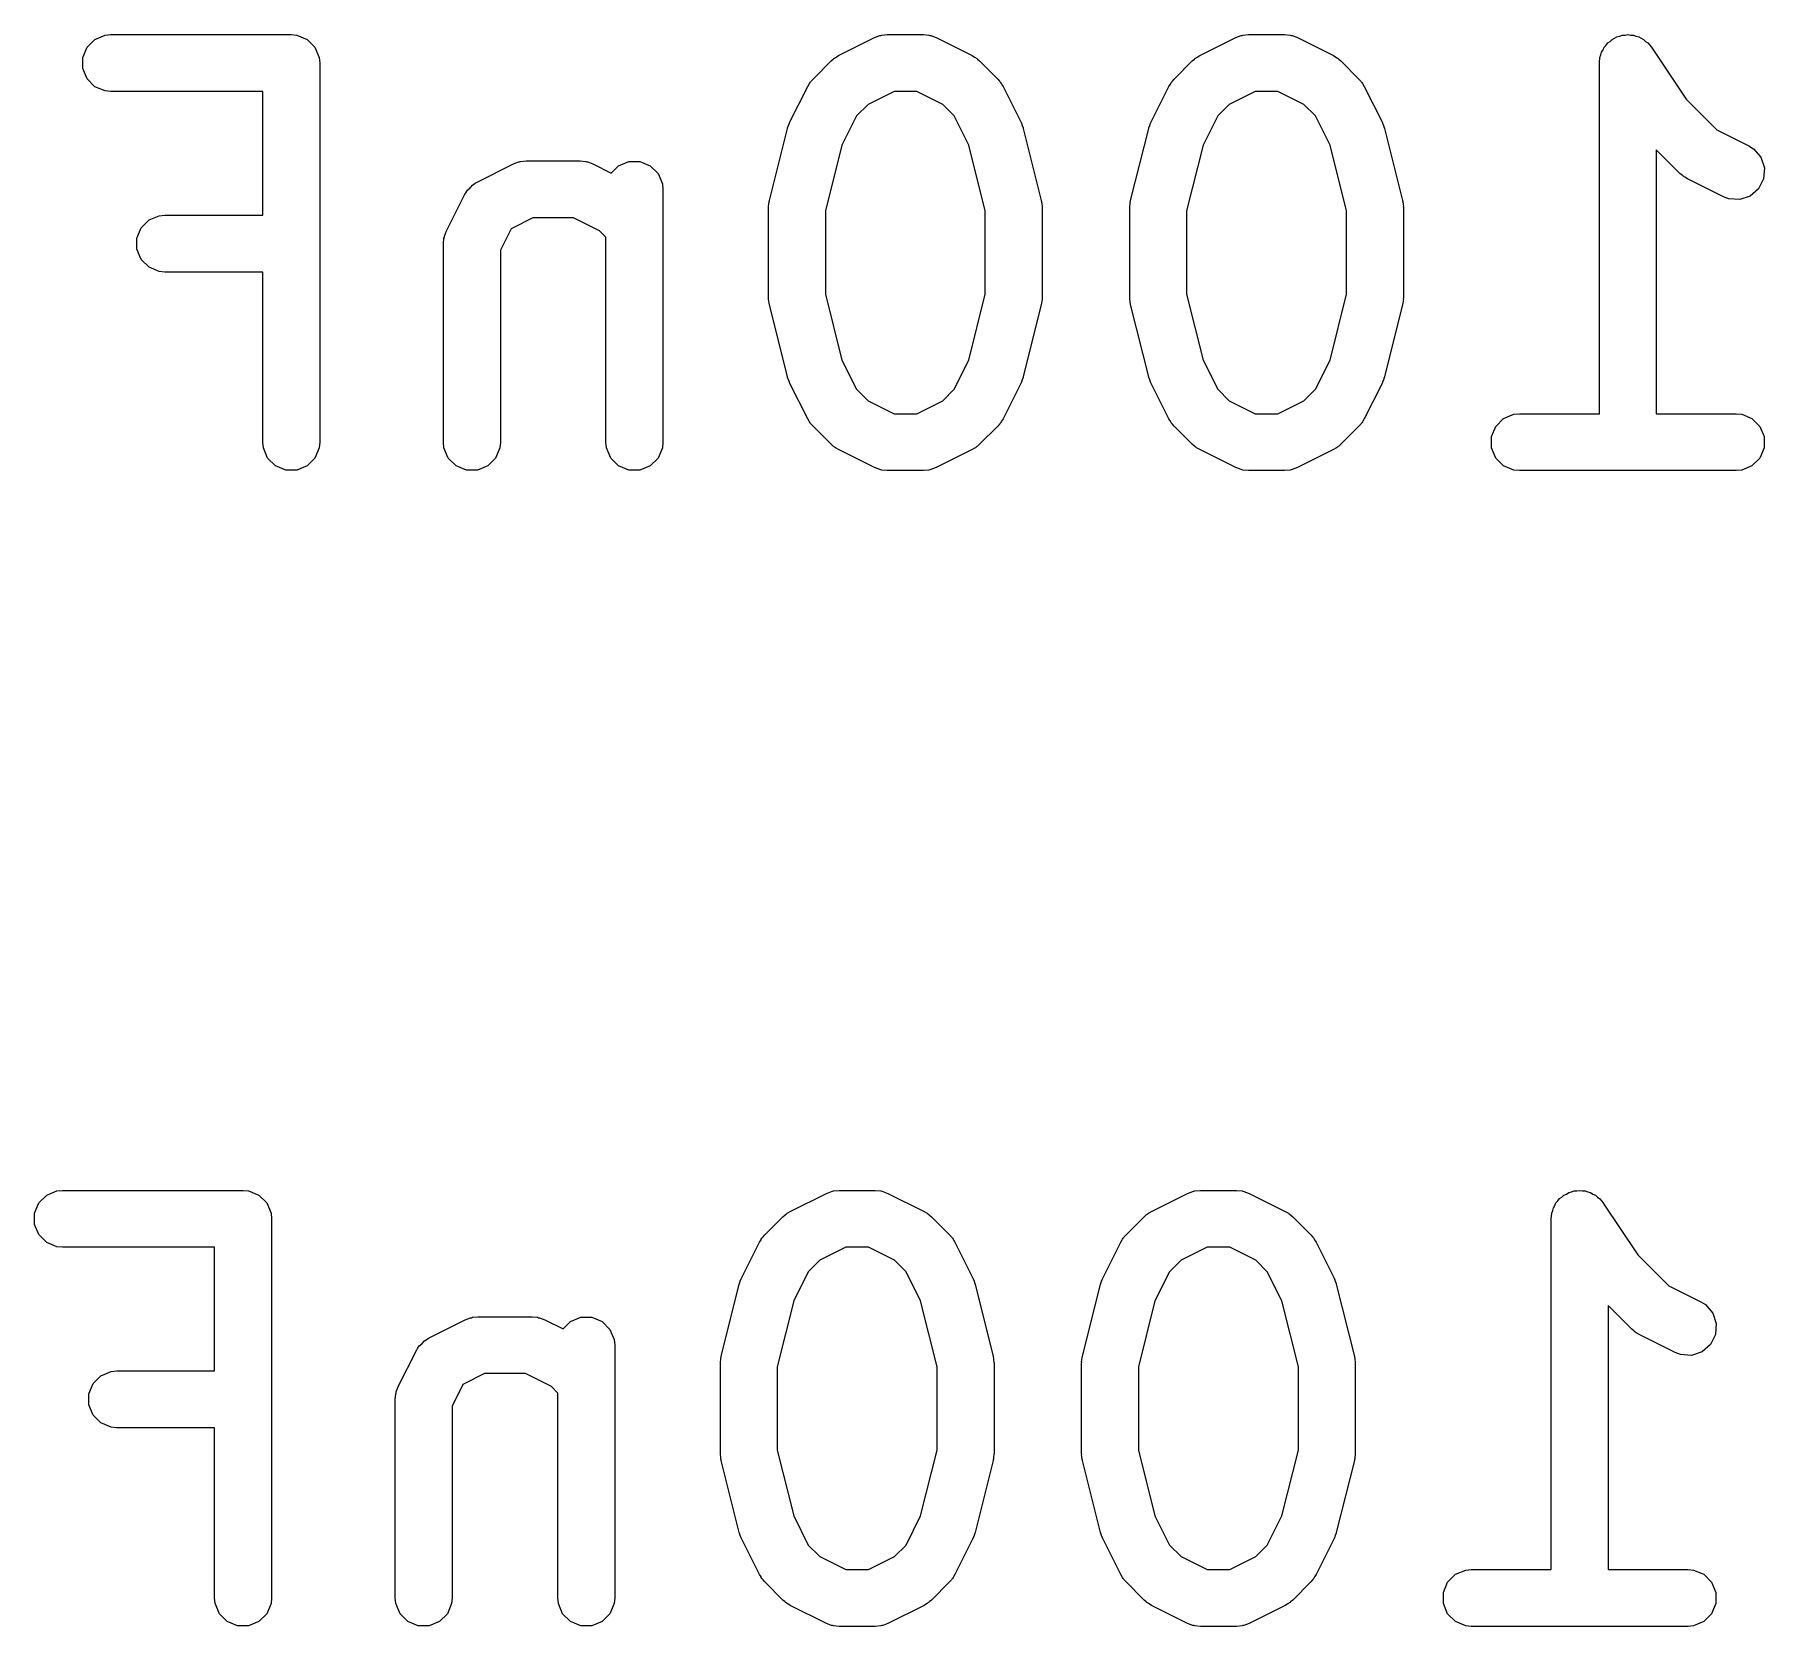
# Model space of a CAD drawing. Header units: millimetres. Extents: x 60 to 220, y -152 to -53.
# Drawn here: x 106.744 to 111.304, y -116.358 to -112.16 of the extents above; entities that cross this region are included whole.
import ezdxf

# ---------------------------------------------------------------- set-up
doc = ezdxf.new("R2010")
doc.units = ezdxf.units.MM
doc.layers.add('F.Silkscreen', color=41, linetype='CONTINUOUS', true_color=0xf2eda1)

msp = doc.modelspace()

# ---------------------------------------------------------------- linework, layer by layer
at = {"layer": 'F.Silkscreen', "linetype": 'CONTINUOUS'}
for p, q in [((106.881973, -112.193151), (106.902665, -112.172459)), ((106.902665, -112.172459), (106.929701, -112.16126)), ((106.929701, -112.16126), (106.944333, -112.159819)), ((106.944333, -112.159819), (107.420523, -112.159819)), ((107.420523, -112.159819), (107.435155, -112.16126)), ((107.435155, -112.16126), (107.462191, -112.172459)), ((107.462191, -112.172459), (107.482883, -112.193151)), ((108.863173, -112.215356), (108.958411, -112.167737)), ((108.958411, -112.167737), (108.972142, -112.162482)), ((108.972142, -112.162482), (108.974831, -112.16229)), ((108.974831, -112.16229), (108.97732, -112.16126)), ((108.97732, -112.16126), (108.991952, -112.159819)), ((108.991952, -112.159819), (109.08719, -112.159819)), ((109.08719, -112.159819), (109.101822, -112.16126)), ((109.101822, -112.16126), (109.104311, -112.162291)), ((109.104311, -112.162291), (109.106999, -112.162482)), ((109.106999, -112.162482), (109.120731, -112.167737)), ((109.120731, -112.167737), (109.215969, -112.215356)), ((109.815554, -112.215356), (109.910792, -112.167737)), ((109.910792, -112.167737), (109.924523, -112.162482)), ((109.924523, -112.162482), (109.927212, -112.16229)), ((109.927212, -112.16229), (109.929701, -112.16126)), ((109.929701, -112.16126), (109.944333, -112.159819)), ((109.944333, -112.159819), (110.039571, -112.159819)), ((110.039571, -112.159819), (110.054203, -112.16126)), ((110.054203, -112.16126), (110.056692, -112.162291)), ((110.056692, -112.162291), (110.05938, -112.162482)), ((110.05938, -112.162482), (110.073112, -112.167737)), ((110.073112, -112.167737), (110.16835, -112.215356)), ((110.881973, -112.193151), (110.887223, -112.1879)), ((110.887223, -112.1879), (110.891355, -112.181731)), ((110.891355, -112.181731), (110.897469, -112.177654)), ((110.897469, -112.177654), (110.902665, -112.172459)), ((110.902665, -112.172459), (110.909525, -112.169617)), ((110.909525, -112.169617), (110.915704, -112.165498)), ((110.915704, -112.165498), (110.922912, -112.164072)), ((110.922912, -112.164072), (110.929701, -112.16126)), ((110.929701, -112.16126), (110.937128, -112.16126)), ((110.937128, -112.16126), (110.944412, -112.159819)), ((110.944412, -112.159819), (110.951617, -112.16126)), ((110.951617, -112.16126), (110.958965, -112.16126)), ((110.958965, -112.16126), (110.965825, -112.164101)), ((110.965825, -112.164101), (110.973106, -112.165558)), ((110.973106, -112.165558), (110.979211, -112.169646)), ((110.979211, -112.169646), (110.986001, -112.172459)), ((110.986001, -112.172459), (110.991251, -112.177709)), ((110.991251, -112.177709), (110.997421, -112.181841)), ((110.997421, -112.181841), (111.006641, -112.193099)), ((106.870774, -112.220187), (106.881973, -112.193151)), ((106.870774, -112.249451), (106.870774, -112.220187)), ((107.482883, -112.193151), (107.494082, -112.220187)), ((107.494082, -112.220187), (107.495523, -112.234819)), ((107.495523, -112.234819), (107.495523, -113.234819)), ((108.796062, -112.277024), (108.843681, -112.229405)), ((108.843681, -112.229405), (108.84943, -112.224686)), ((108.84943, -112.224686), (108.85073, -112.223188)), ((108.85073, -112.223188), (108.852989, -112.221766)), ((108.852989, -112.221766), (108.855046, -112.220078)), ((108.855046, -112.220078), (108.856873, -112.21932)), ((108.856873, -112.21932), (108.863173, -112.215356)), ((109.215969, -112.215356), (109.222268, -112.21932)), ((109.222268, -112.21932), (109.224096, -112.220078)), ((109.224096, -112.220078), (109.226152, -112.221766)), ((109.226152, -112.221766), (109.228412, -112.223188)), ((109.228412, -112.223188), (109.229711, -112.224686)), ((109.229711, -112.224686), (109.235461, -112.229405)), ((109.235461, -112.229405), (109.28308, -112.277024)), ((109.748443, -112.277024), (109.796062, -112.229405)), ((109.796062, -112.229405), (109.801811, -112.224686)), ((109.801811, -112.224686), (109.803111, -112.223188)), ((109.803111, -112.223188), (109.80537, -112.221766)), ((109.80537, -112.221766), (109.807427, -112.220078)), ((109.807427, -112.220078), (109.809254, -112.21932)), ((109.809254, -112.21932), (109.815554, -112.215356)), ((110.16835, -112.215356), (110.174649, -112.21932)), ((110.174649, -112.21932), (110.176477, -112.220078)), ((110.176477, -112.220078), (110.178533, -112.221766)), ((110.178533, -112.221766), (110.180793, -112.223188)), ((110.180793, -112.223188), (110.182092, -112.224686)), ((110.182092, -112.224686), (110.187842, -112.229405)), ((110.187842, -112.229405), (110.235461, -112.277024)), ((110.869333, -112.23474), (110.869348, -112.234663)), ((110.869338, -112.234766), (110.869333, -112.23474)), ((110.869333, -112.234819), (110.869338, -112.234766)), ((110.869333, -113.159819), (110.869333, -112.234819)), ((110.869348, -112.234663), (110.870774, -112.220187)), ((110.870774, -112.220187), (110.873615, -112.213326)), ((110.873615, -112.213326), (110.875072, -112.206046)), ((110.875072, -112.206046), (110.87916, -112.19994)), ((110.87916, -112.19994), (110.881973, -112.193151)), ((111.006641, -112.193099), (111.006693, -112.193151)), ((111.006693, -112.193151), (111.006702, -112.193173)), ((111.006702, -112.193173), (111.006737, -112.193216)), ((111.006737, -112.193216), (111.097855, -112.329894)), ((106.881973, -112.276487), (106.870774, -112.249451)), ((106.902665, -112.297179), (106.881973, -112.276487)), ((108.789845, -112.284073), (108.791343, -112.282773)), ((108.791343, -112.282773), (108.796062, -112.277024)), ((109.28308, -112.277024), (109.287798, -112.282773)), ((109.287798, -112.282773), (109.289297, -112.284073)), ((109.742226, -112.284073), (109.743724, -112.282773)), ((109.743724, -112.282773), (109.748443, -112.277024)), ((110.235461, -112.277024), (110.240179, -112.282773)), ((110.240179, -112.282773), (110.241678, -112.284073)), ((106.929701, -112.308378), (106.902665, -112.297179)), ((106.944333, -112.309819), (106.929701, -112.308378)), ((107.345523, -112.309819), (106.944333, -112.309819)), ((107.345523, -112.636009), (107.345523, -112.309819)), ((108.734394, -112.391754), (108.782013, -112.296516)), ((108.782013, -112.296516), (108.785977, -112.290216)), ((108.785977, -112.290216), (108.786735, -112.288389)), ((108.786735, -112.288389), (108.788423, -112.286332)), ((108.788423, -112.286332), (108.789845, -112.284073)), ((109.009657, -112.309819), (108.941141, -112.344077)), ((109.069485, -112.309819), (109.009657, -112.309819)), ((109.138001, -112.344077), (109.069485, -112.309819)), ((109.289297, -112.284073), (109.290718, -112.286332)), ((109.290718, -112.286332), (109.292407, -112.288389)), ((109.292407, -112.288389), (109.293164, -112.290216)), ((109.293164, -112.290216), (109.297129, -112.296516)), ((109.297129, -112.296516), (109.344748, -112.391754)), ((109.686775, -112.391754), (109.734394, -112.296516)), ((109.734394, -112.296516), (109.738358, -112.290216)), ((109.738358, -112.290216), (109.739116, -112.288389)), ((109.739116, -112.288389), (109.740804, -112.286332)), ((109.740804, -112.286332), (109.742226, -112.284073)), ((109.962038, -112.309819), (109.893522, -112.344077)), ((110.021866, -112.309819), (109.962038, -112.309819)), ((110.090382, -112.344077), (110.021866, -112.309819)), ((110.241678, -112.284073), (110.243099, -112.286332)), ((110.243099, -112.286332), (110.244788, -112.288389)), ((110.244788, -112.288389), (110.245545, -112.290216)), ((110.245545, -112.290216), (110.24951, -112.296516)), ((110.24951, -112.296516), (110.297129, -112.391754)), ((108.910734, -112.374484), (108.87224, -112.451471)), ((108.941141, -112.344077), (108.910734, -112.374484)), ((109.168408, -112.374484), (109.138001, -112.344077)), ((109.206901, -112.451471), (109.168408, -112.374484)), ((109.863115, -112.374484), (109.824621, -112.451471)), ((109.893522, -112.344077), (109.863115, -112.374484)), ((110.120789, -112.374484), (110.090382, -112.344077)), ((110.159282, -112.451471), (110.120789, -112.374484)), ((111.097855, -112.329894), (111.179236, -112.411275)), ((108.681096, -112.597581), (108.728715, -112.407105)), ((108.728715, -112.407105), (108.7291, -112.406025)), ((108.7291, -112.406025), (108.729139, -112.405486)), ((108.729139, -112.405486), (108.731466, -112.399404)), ((108.731466, -112.399404), (108.733662, -112.393259)), ((108.733662, -112.393259), (108.733984, -112.392823)), ((108.733984, -112.392823), (108.734394, -112.391754)), ((109.344748, -112.391754), (109.345157, -112.392823)), ((109.345157, -112.392823), (109.34548, -112.393259)), ((109.34548, -112.393259), (109.347672, -112.399395)), ((109.347672, -112.399395), (109.350003, -112.405485)), ((109.350003, -112.405485), (109.350041, -112.406025)), ((109.350041, -112.406025), (109.350427, -112.407105)), ((109.350427, -112.407105), (109.398046, -112.597581)), ((109.633477, -112.597581), (109.681096, -112.407105)), ((109.681096, -112.407105), (109.681481, -112.406025)), ((109.681481, -112.406025), (109.68152, -112.405486)), ((109.68152, -112.405486), (109.683847, -112.399404)), ((109.683847, -112.399404), (109.686043, -112.393259)), ((109.686043, -112.393259), (109.686365, -112.392823)), ((109.686365, -112.392823), (109.686775, -112.391754)), ((110.297129, -112.391754), (110.297538, -112.392823)), ((110.297538, -112.392823), (110.297861, -112.393259)), ((110.297861, -112.393259), (110.300053, -112.399395)), ((110.300053, -112.399395), (110.302384, -112.405485)), ((110.302384, -112.405485), (110.302422, -112.406025)), ((110.302422, -112.406025), (110.302808, -112.407105)), ((110.302808, -112.407105), (110.350427, -112.597581)), ((111.179236, -112.411275), (111.263588, -112.453451)), ((108.87224, -112.451471), (108.828857, -112.625005)), ((109.250285, -112.625005), (109.206901, -112.451471)), ((109.824621, -112.451471), (109.781238, -112.625005)), ((110.202666, -112.625005), (110.159282, -112.451471)), ((111.081776, -112.525947), (111.019333, -112.463504)), ((111.019333, -112.463504), (111.019333, -113.159819)), ((111.263588, -112.453451), (111.276031, -112.461283)), ((111.276031, -112.461283), (111.295204, -112.483391)), ((107.910792, -112.548689), (108.00603, -112.50107)), ((108.00603, -112.50107), (108.019761, -112.495815)), ((108.019761, -112.495815), (108.02245, -112.495623)), ((108.02245, -112.495623), (108.024939, -112.494593)), ((108.024939, -112.494593), (108.039571, -112.493152)), ((108.039571, -112.493152), (108.182428, -112.493152)), ((108.182428, -112.493152), (108.19706, -112.494593)), ((108.19706, -112.494593), (108.199549, -112.495624)), ((108.199549, -112.495624), (108.202237, -112.495815)), ((108.202237, -112.495815), (108.215969, -112.50107)), ((108.215969, -112.50107), (108.264215, -112.525193)), ((108.264215, -112.525193), (108.283617, -112.505792)), ((108.283617, -112.505792), (108.310653, -112.494593)), ((108.310653, -112.494593), (108.339917, -112.494593)), ((108.339917, -112.494593), (108.366953, -112.505792)), ((108.366953, -112.505792), (108.387645, -112.526484)), ((111.295204, -112.483391), (111.304458, -112.511152)), ((111.304458, -112.511152), (111.302384, -112.540342)), ((107.892187, -112.563625), (107.898349, -112.556521)), ((107.898349, -112.556521), (107.905754, -112.551859)), ((107.905754, -112.551859), (107.907191, -112.550614)), ((107.907191, -112.550614), (107.908344, -112.550229)), ((107.908344, -112.550229), (107.910792, -112.548689)), ((108.387645, -112.526484), (108.398844, -112.55352)), ((108.398844, -112.55352), (108.400285, -112.568152)), ((111.087526, -112.530667), (111.081776, -112.525947)), ((111.088825, -112.532164), (111.087526, -112.530667)), ((111.091079, -112.533583), (111.088825, -112.532164)), ((111.093141, -112.535275), (111.091079, -112.533583)), ((111.094973, -112.536033), (111.093141, -112.535275)), ((111.101268, -112.539996), (111.094973, -112.536033)), ((111.196506, -112.587615), (111.101268, -112.539996)), ((111.302384, -112.540342), (111.289296, -112.566517)), ((107.829632, -112.677468), (107.877251, -112.58223)), ((107.877251, -112.58223), (107.878791, -112.579782)), ((107.878791, -112.579782), (107.879176, -112.578629)), ((107.879176, -112.578629), (107.880421, -112.577192)), ((107.880421, -112.577192), (107.885083, -112.569787)), ((107.885083, -112.569787), (107.892187, -112.563625)), ((108.400285, -112.568152), (108.400285, -113.234819)), ((108.679755, -112.606651), (108.680298, -112.601139)), ((108.680298, -112.601139), (108.68072, -112.600117)), ((108.68072, -112.600117), (108.681096, -112.597581)), ((109.398046, -112.597581), (109.398421, -112.600117)), ((109.398421, -112.600117), (109.398844, -112.601139)), ((109.398844, -112.601139), (109.399386, -112.606651)), ((109.632136, -112.606651), (109.632679, -112.601139)), ((109.632679, -112.601139), (109.633101, -112.600117)), ((109.633101, -112.600117), (109.633477, -112.597581)), ((110.350427, -112.597581), (110.350802, -112.600117)), ((110.350802, -112.600117), (110.351225, -112.601139)), ((110.351225, -112.601139), (110.351767, -112.606651)), ((111.210237, -112.59287), (111.196506, -112.587615)), ((111.239427, -112.594944), (111.210237, -112.59287)), ((111.267189, -112.58569), (111.239427, -112.594944)), ((111.289296, -112.566517), (111.267189, -112.58569)), ((107.02483, -112.669341), (107.045522, -112.648649)), ((107.045522, -112.648649), (107.072558, -112.63745)), ((107.072558, -112.63745), (107.08719, -112.636009)), ((107.08719, -112.636009), (107.345523, -112.636009)), ((108.057276, -112.643152), (108.000234, -112.671672)), ((108.164723, -112.643152), (108.057276, -112.643152)), ((108.233239, -112.67741), (108.164723, -112.643152)), ((108.678857, -112.615771), (108.679108, -112.613217)), ((108.678857, -112.853866), (108.678857, -112.615771)), ((108.678946, -112.612125), (108.679755, -112.606651)), ((108.679108, -112.613217), (108.678946, -112.612125)), ((108.828857, -112.625005), (108.828857, -112.844632)), ((109.250285, -112.844632), (109.250285, -112.625005)), ((109.399386, -112.606651), (109.400196, -112.612125)), ((109.400196, -112.612125), (109.400033, -112.613217)), ((109.400033, -112.613217), (109.400285, -112.615771)), ((109.400285, -112.615771), (109.400285, -112.853866)), ((109.631238, -112.615771), (109.631489, -112.613217)), ((109.631238, -112.853866), (109.631238, -112.615771)), ((109.631327, -112.612125), (109.632136, -112.606651)), ((109.631489, -112.613217), (109.631327, -112.612125)), ((109.781238, -112.625005), (109.781238, -112.844632)), ((110.202666, -112.844632), (110.202666, -112.625005)), ((110.351767, -112.606651), (110.352577, -112.612125)), ((110.352577, -112.612125), (110.352414, -112.613217)), ((110.352414, -112.613217), (110.352666, -112.615771)), ((110.352666, -112.615771), (110.352666, -112.853866)), ((107.013631, -112.696377), (107.02483, -112.669341)), ((107.823155, -112.696377), (107.824186, -112.693887)), ((107.824186, -112.693887), (107.824377, -112.6912)), ((107.824377, -112.6912), (107.829632, -112.677468)), ((108.000234, -112.671672), (107.971714, -112.728714)), ((108.250285, -112.694456), (108.233239, -112.67741)), ((108.250285, -113.234819), (108.250285, -112.694456)), ((107.013631, -112.725641), (107.013631, -112.696377)), ((107.02483, -112.752677), (107.013631, -112.725641)), ((107.821714, -112.711009), (107.823155, -112.696377)), ((107.821714, -113.234819), (107.821714, -112.711009)), ((107.971714, -112.728714), (107.971714, -113.234819)), ((107.045522, -112.773369), (107.02483, -112.752677)), ((107.072558, -112.784568), (107.045522, -112.773369)), ((107.08719, -112.786009), (107.072558, -112.784568)), ((107.345523, -112.786009), (107.08719, -112.786009)), ((107.345523, -113.234819), (107.345523, -112.786009)), ((108.679108, -112.856419), (108.678857, -112.853866)), ((108.678946, -112.857512), (108.679108, -112.856419)), ((108.679755, -112.862985), (108.678946, -112.857512)), ((108.680298, -112.868498), (108.679755, -112.862985)), ((108.68072, -112.869519), (108.680298, -112.868498)), ((108.681096, -112.872056), (108.68072, -112.869519)), ((108.728715, -113.062532), (108.681096, -112.872056)), ((108.828857, -112.844632), (108.87224, -113.018166)), ((109.206901, -113.018166), (109.250285, -112.844632)), ((109.398046, -112.872056), (109.350427, -113.062532)), ((109.398421, -112.869519), (109.398046, -112.872056)), ((109.398844, -112.868498), (109.398421, -112.869519)), ((109.399386, -112.862985), (109.398844, -112.868498)), ((109.400196, -112.857512), (109.399386, -112.862985)), ((109.400285, -112.853866), (109.400033, -112.856419)), ((109.400033, -112.856419), (109.400196, -112.857512)), ((109.631489, -112.856419), (109.631238, -112.853866)), ((109.631327, -112.857512), (109.631489, -112.856419)), ((109.632136, -112.862985), (109.631327, -112.857512)), ((109.632679, -112.868498), (109.632136, -112.862985)), ((109.633101, -112.869519), (109.632679, -112.868498)), ((109.633477, -112.872056), (109.633101, -112.869519)), ((109.681096, -113.062532), (109.633477, -112.872056)), ((109.781238, -112.844632), (109.824621, -113.018166)), ((110.159282, -113.018166), (110.202666, -112.844632)), ((110.350427, -112.872056), (110.302808, -113.062532)), ((110.350802, -112.869519), (110.350427, -112.872056)), ((110.351225, -112.868498), (110.350802, -112.869519)), ((110.351767, -112.862985), (110.351225, -112.868498)), ((110.352577, -112.857512), (110.351767, -112.862985)), ((110.352666, -112.853866), (110.352414, -112.856419)), ((110.352414, -112.856419), (110.352577, -112.857512)), ((108.87224, -113.018166), (108.910734, -113.095153)), ((109.168407, -113.095153), (109.206901, -113.018166)), ((109.824621, -113.018166), (109.863115, -113.095153)), ((110.120788, -113.095153), (110.159282, -113.018166)), ((108.7291, -113.063611), (108.728715, -113.062532)), ((108.729139, -113.064151), (108.7291, -113.063611)), ((108.731466, -113.070232), (108.729139, -113.064151)), ((108.733662, -113.076378), (108.731466, -113.070232)), ((108.733984, -113.076813), (108.733662, -113.076378)), ((108.734394, -113.077883), (108.733984, -113.076813)), ((108.782013, -113.173121), (108.734394, -113.077883)), ((108.910734, -113.095153), (108.941141, -113.125561)), ((109.138, -113.125561), (109.168407, -113.095153)), ((109.344748, -113.077883), (109.297129, -113.173121)), ((109.345157, -113.076813), (109.344748, -113.077883)), ((109.34548, -113.076378), (109.345157, -113.076813)), ((109.347672, -113.070241), (109.34548, -113.076378)), ((109.350003, -113.064152), (109.347672, -113.070241)), ((109.350041, -113.063611), (109.350003, -113.064152)), ((109.350427, -113.062532), (109.350041, -113.063611)), ((109.681481, -113.063611), (109.681096, -113.062532)), ((109.68152, -113.064151), (109.681481, -113.063611)), ((109.683847, -113.070232), (109.68152, -113.064151)), ((109.686043, -113.076378), (109.683847, -113.070232)), ((109.686365, -113.076813), (109.686043, -113.076378)), ((109.686775, -113.077883), (109.686365, -113.076813)), ((109.734394, -113.173121), (109.686775, -113.077883)), ((109.863115, -113.095153), (109.893522, -113.125561)), ((110.090381, -113.125561), (110.120788, -113.095153)), ((110.297129, -113.077883), (110.24951, -113.173121)), ((110.297538, -113.076813), (110.297129, -113.077883)), ((110.297861, -113.076378), (110.297538, -113.076813)), ((110.300053, -113.070241), (110.297861, -113.076378)), ((110.302384, -113.064152), (110.300053, -113.070241)), ((110.302422, -113.063611), (110.302384, -113.064152)), ((110.302808, -113.062532), (110.302422, -113.063611)), ((108.941141, -113.125561), (109.009657, -113.159819)), ((109.069485, -113.159819), (109.138, -113.125561)), ((109.893522, -113.125561), (109.962038, -113.159819)), ((110.021866, -113.159819), (110.090381, -113.125561)), ((108.785976, -113.179417), (108.782013, -113.173121)), ((108.786734, -113.181247), (108.785976, -113.179417)), ((108.788423, -113.183305), (108.786734, -113.181247)), ((108.789845, -113.185564), (108.788423, -113.183305)), ((108.791343, -113.186863), (108.789845, -113.185564)), ((108.796061, -113.192612), (108.791343, -113.186863)), ((108.84368, -113.240232), (108.796061, -113.192612)), ((109.009657, -113.159819), (109.069485, -113.159819)), ((109.28308, -113.192613), (109.235462, -113.240232)), ((109.287798, -113.186863), (109.28308, -113.192613)), ((109.289297, -113.185564), (109.287798, -113.186863)), ((109.290718, -113.183305), (109.289297, -113.185564)), ((109.292408, -113.181247), (109.290718, -113.183305)), ((109.293165, -113.179417), (109.292408, -113.181247)), ((109.297129, -113.173121), (109.293165, -113.179417)), ((109.738357, -113.179417), (109.734394, -113.173121)), ((109.739115, -113.181247), (109.738357, -113.179417)), ((109.740804, -113.183305), (109.739115, -113.181247)), ((109.742226, -113.185564), (109.740804, -113.183305)), ((109.743724, -113.186863), (109.742226, -113.185564)), ((109.748442, -113.192612), (109.743724, -113.186863)), ((109.796061, -113.240232), (109.748442, -113.192612)), ((109.962038, -113.159819), (110.021866, -113.159819)), ((110.235461, -113.192613), (110.187843, -113.240232)), ((110.240179, -113.186863), (110.235461, -113.192613)), ((110.241678, -113.185564), (110.240179, -113.186863)), ((110.243099, -113.183305), (110.241678, -113.185564)), ((110.244789, -113.181247), (110.243099, -113.183305)), ((110.245546, -113.179417), (110.244789, -113.181247)), ((110.24951, -113.173121), (110.245546, -113.179417)), ((110.58506, -113.220187), (110.596259, -113.193151)), ((110.596259, -113.193151), (110.616951, -113.172459)), ((110.616951, -113.172459), (110.643987, -113.16126)), ((110.643987, -113.16126), (110.658619, -113.159819)), ((110.658619, -113.159819), (110.869333, -113.159819)), ((111.019333, -113.159819), (111.230047, -113.159819)), ((111.230047, -113.159819), (111.244679, -113.16126)), ((111.244679, -113.16126), (111.271715, -113.172459)), ((111.271715, -113.172459), (111.292407, -113.193151)), ((111.292407, -113.193151), (111.303606, -113.220187)), ((107.346964, -113.249451), (107.345523, -113.234819)), ((107.495523, -113.234819), (107.494082, -113.249451)), ((107.823155, -113.249451), (107.821714, -113.234819)), ((107.971714, -113.234819), (107.970273, -113.249451)), ((108.251726, -113.249451), (108.250285, -113.234819)), ((108.400285, -113.234819), (108.398844, -113.249451)), ((108.849429, -113.24495), (108.84368, -113.240232)), ((109.235462, -113.240232), (109.229712, -113.24495)), ((109.80181, -113.24495), (109.796061, -113.240232)), ((110.187843, -113.240232), (110.182093, -113.24495)), ((110.58506, -113.249451), (110.58506, -113.220187)), ((111.303606, -113.220187), (111.303606, -113.249451)), ((107.358163, -113.276487), (107.346964, -113.249451)), ((107.378855, -113.297179), (107.358163, -113.276487)), ((107.482883, -113.276487), (107.462191, -113.297179)), ((107.494082, -113.249451), (107.482883, -113.276487)), ((107.834354, -113.276487), (107.823155, -113.249451)), ((107.855046, -113.297179), (107.834354, -113.276487)), ((107.959074, -113.276487), (107.938382, -113.297179)), ((107.970273, -113.249451), (107.959074, -113.276487)), ((108.262925, -113.276487), (108.251726, -113.249451)), ((108.283617, -113.297179), (108.262925, -113.276487)), ((108.387645, -113.276487), (108.366953, -113.297179)), ((108.398844, -113.249451), (108.387645, -113.276487)), ((108.85073, -113.24645), (108.849429, -113.24495)), ((108.852989, -113.247872), (108.85073, -113.24645)), ((108.855046, -113.24956), (108.852989, -113.247872)), ((108.856873, -113.250317), (108.855046, -113.24956)), ((108.863173, -113.254282), (108.856873, -113.250317)), ((108.958411, -113.301901), (108.863173, -113.254282)), ((109.215969, -113.254282), (109.120731, -113.301901)), ((109.222268, -113.250317), (109.215969, -113.254282)), ((109.224096, -113.24956), (109.222268, -113.250317)), ((109.226152, -113.247872), (109.224096, -113.24956)), ((109.228412, -113.24645), (109.226152, -113.247872)), ((109.229712, -113.24495), (109.228412, -113.24645)), ((109.803111, -113.24645), (109.80181, -113.24495)), ((109.80537, -113.247872), (109.803111, -113.24645)), ((109.807427, -113.24956), (109.80537, -113.247872)), ((109.809254, -113.250317), (109.807427, -113.24956)), ((109.815554, -113.254282), (109.809254, -113.250317)), ((109.910792, -113.301901), (109.815554, -113.254282)), ((110.16835, -113.254282), (110.073112, -113.301901)), ((110.174649, -113.250317), (110.16835, -113.254282)), ((110.176477, -113.24956), (110.174649, -113.250317)), ((110.178533, -113.247872), (110.176477, -113.24956)), ((110.180793, -113.24645), (110.178533, -113.247872)), ((110.182093, -113.24495), (110.180793, -113.24645)), ((110.596259, -113.276487), (110.58506, -113.249451)), ((110.616951, -113.297179), (110.596259, -113.276487)), ((111.292407, -113.276487), (111.271715, -113.297179)), ((111.303606, -113.249451), (111.292407, -113.276487)), ((107.405891, -113.308378), (107.378855, -113.297179)), ((107.435155, -113.308378), (107.405891, -113.308378)), ((107.462191, -113.297179), (107.435155, -113.308378)), ((107.882082, -113.308378), (107.855046, -113.297179)), ((107.911346, -113.308378), (107.882082, -113.308378)), ((107.938382, -113.297179), (107.911346, -113.308378)), ((108.310653, -113.308378), (108.283617, -113.297179)), ((108.339917, -113.308378), (108.310653, -113.308378)), ((108.366953, -113.297179), (108.339917, -113.308378)), ((108.972142, -113.307156), (108.958411, -113.301901)), ((108.974831, -113.307347), (108.972142, -113.307156)), ((108.97732, -113.308378), (108.974831, -113.307347)), ((108.991952, -113.309819), (108.97732, -113.308378)), ((109.08719, -113.309819), (108.991952, -113.309819)), ((109.101822, -113.308378), (109.08719, -113.309819)), ((109.104311, -113.307346), (109.101822, -113.308378)), ((109.106999, -113.307156), (109.104311, -113.307346)), ((109.120731, -113.301901), (109.106999, -113.307156)), ((109.924523, -113.307156), (109.910792, -113.301901)), ((109.927212, -113.307347), (109.924523, -113.307156)), ((109.929701, -113.308378), (109.927212, -113.307347)), ((109.944333, -113.309819), (109.929701, -113.308378)), ((110.039571, -113.309819), (109.944333, -113.309819)), ((110.054203, -113.308378), (110.039571, -113.309819)), ((110.056692, -113.307346), (110.054203, -113.308378)), ((110.05938, -113.307156), (110.056692, -113.307346)), ((110.073112, -113.301901), (110.05938, -113.307156)), ((110.643987, -113.308378), (110.616951, -113.297179)), ((110.658619, -113.309819), (110.643987, -113.308378)), ((111.230047, -113.309819), (110.658619, -113.309819)), ((111.244679, -113.308378), (111.230047, -113.309819)), ((111.271715, -113.297179), (111.244679, -113.308378)), ((106.743774, -115.268187), (106.754973, -115.241151)), ((106.754973, -115.241151), (106.775665, -115.220459)), ((106.775665, -115.220459), (106.802701, -115.20926)), ((106.802701, -115.20926), (106.817333, -115.207819)), ((106.817333, -115.207819), (107.293523, -115.207819)), ((107.293523, -115.207819), (107.308155, -115.20926)), ((107.308155, -115.20926), (107.335191, -115.220459)), ((107.335191, -115.220459), (107.355883, -115.241151)), ((107.355883, -115.241151), (107.367082, -115.268187)), ((108.736173, -115.263356), (108.831411, -115.215737)), ((108.831411, -115.215737), (108.845142, -115.210482)), ((108.845142, -115.210482), (108.847831, -115.21029)), ((108.847831, -115.21029), (108.85032, -115.20926)), ((108.85032, -115.20926), (108.864952, -115.207819)), ((108.864952, -115.207819), (108.96019, -115.207819)), ((108.96019, -115.207819), (108.974822, -115.20926)), ((108.974822, -115.20926), (108.977311, -115.210291)), ((108.977311, -115.210291), (108.979999, -115.210482)), ((108.979999, -115.210482), (108.993731, -115.215737)), ((108.993731, -115.215737), (109.088969, -115.263356)), ((109.688554, -115.263356), (109.783792, -115.215737)), ((109.783792, -115.215737), (109.797523, -115.210482)), ((109.797523, -115.210482), (109.800212, -115.21029)), ((109.800212, -115.21029), (109.802701, -115.20926)), ((109.802701, -115.20926), (109.817333, -115.207819)), ((109.817333, -115.207819), (109.912571, -115.207819)), ((109.912571, -115.207819), (109.927203, -115.20926)), ((109.927203, -115.20926), (109.929692, -115.210291)), ((109.929692, -115.210291), (109.93238, -115.210482)), ((109.93238, -115.210482), (109.946112, -115.215737)), ((109.946112, -115.215737), (110.04135, -115.263356)), ((110.748072, -115.254046), (110.75216, -115.24794)), ((110.75216, -115.24794), (110.754973, -115.241151)), ((110.754973, -115.241151), (110.760223, -115.2359)), ((110.760223, -115.2359), (110.764355, -115.229731)), ((110.764355, -115.229731), (110.770469, -115.225654)), ((110.770469, -115.225654), (110.775665, -115.220459)), ((110.775665, -115.220459), (110.782525, -115.217617)), ((110.782525, -115.217617), (110.788704, -115.213498)), ((110.788704, -115.213498), (110.795912, -115.212072)), ((110.795912, -115.212072), (110.802701, -115.20926)), ((110.802701, -115.20926), (110.810128, -115.20926)), ((110.810128, -115.20926), (110.817412, -115.207819)), ((110.817412, -115.207819), (110.824617, -115.20926)), ((110.824617, -115.20926), (110.831965, -115.20926)), ((110.831965, -115.20926), (110.838825, -115.212101)), ((110.838825, -115.212101), (110.846106, -115.213558)), ((110.846106, -115.213558), (110.852211, -115.217646)), ((110.852211, -115.217646), (110.859001, -115.220459)), ((110.859001, -115.220459), (110.864251, -115.225709)), ((110.864251, -115.225709), (110.870421, -115.229841)), ((110.870421, -115.229841), (110.879641, -115.241099)), ((110.879641, -115.241099), (110.879693, -115.241151)), ((110.879693, -115.241151), (110.879702, -115.241173)), ((110.879702, -115.241173), (110.879737, -115.241216)), ((110.879737, -115.241216), (110.970855, -115.377894)), ((106.743774, -115.297451), (106.743774, -115.268187)), ((107.367082, -115.268187), (107.368523, -115.282819)), ((107.368523, -115.282819), (107.368523, -116.282819)), ((108.669062, -115.325024), (108.716681, -115.277405)), ((108.716681, -115.277405), (108.72243, -115.272686)), ((108.72243, -115.272686), (108.72373, -115.271188)), ((108.72373, -115.271188), (108.725989, -115.269766)), ((108.725989, -115.269766), (108.728046, -115.268078)), ((108.728046, -115.268078), (108.729873, -115.26732)), ((108.729873, -115.26732), (108.736173, -115.263356)), ((109.088969, -115.263356), (109.095268, -115.26732)), ((109.095268, -115.26732), (109.097096, -115.268078)), ((109.097096, -115.268078), (109.099152, -115.269766)), ((109.099152, -115.269766), (109.101412, -115.271188)), ((109.101412, -115.271188), (109.102711, -115.272686)), ((109.102711, -115.272686), (109.108461, -115.277405)), ((109.108461, -115.277405), (109.15608, -115.325024)), ((109.621443, -115.325024), (109.669062, -115.277405)), ((109.669062, -115.277405), (109.674811, -115.272686)), ((109.674811, -115.272686), (109.676111, -115.271188)), ((109.676111, -115.271188), (109.67837, -115.269766)), ((109.67837, -115.269766), (109.680427, -115.268078)), ((109.680427, -115.268078), (109.682254, -115.26732)), ((109.682254, -115.26732), (109.688554, -115.263356)), ((110.04135, -115.263356), (110.047649, -115.26732)), ((110.047649, -115.26732), (110.049477, -115.268078)), ((110.049477, -115.268078), (110.051533, -115.269766)), ((110.051533, -115.269766), (110.053793, -115.271188)), ((110.053793, -115.271188), (110.055092, -115.272686)), ((110.055092, -115.272686), (110.060842, -115.277405)), ((110.060842, -115.277405), (110.108461, -115.325024)), ((110.742333, -115.28274), (110.742348, -115.282663)), ((110.742338, -115.282766), (110.742333, -115.28274)), ((110.742333, -115.282819), (110.742338, -115.282766)), ((110.742333, -116.207819), (110.742333, -115.282819)), ((110.742348, -115.282663), (110.743774, -115.268187)), ((110.743774, -115.268187), (110.746615, -115.261326)), ((110.746615, -115.261326), (110.748072, -115.254046)), ((106.754973, -115.324487), (106.743774, -115.297451)), ((106.775665, -115.345179), (106.754973, -115.324487)), ((108.655013, -115.344516), (108.658977, -115.338216)), ((108.658977, -115.338216), (108.659735, -115.336389)), ((108.659735, -115.336389), (108.661423, -115.334332)), ((108.661423, -115.334332), (108.662845, -115.332073)), ((108.662845, -115.332073), (108.664343, -115.330773)), ((108.664343, -115.330773), (108.669062, -115.325024)), ((109.15608, -115.325024), (109.160798, -115.330773)), ((109.160798, -115.330773), (109.162297, -115.332073)), ((109.162297, -115.332073), (109.163718, -115.334332)), ((109.163718, -115.334332), (109.165407, -115.336389)), ((109.165407, -115.336389), (109.166164, -115.338216)), ((109.166164, -115.338216), (109.170129, -115.344516)), ((109.607394, -115.344516), (109.611358, -115.338216)), ((109.611358, -115.338216), (109.612116, -115.336389)), ((109.612116, -115.336389), (109.613804, -115.334332)), ((109.613804, -115.334332), (109.615226, -115.332073)), ((109.615226, -115.332073), (109.616724, -115.330773)), ((109.616724, -115.330773), (109.621443, -115.325024)), ((110.108461, -115.325024), (110.113179, -115.330773)), ((110.113179, -115.330773), (110.114678, -115.332073)), ((110.114678, -115.332073), (110.116099, -115.334332)), ((110.116099, -115.334332), (110.117788, -115.336389)), ((110.117788, -115.336389), (110.118545, -115.338216)), ((110.118545, -115.338216), (110.12251, -115.344516)), ((106.802701, -115.356378), (106.775665, -115.345179)), ((106.817333, -115.357819), (106.802701, -115.356378)), ((107.218523, -115.357819), (106.817333, -115.357819)), ((107.218523, -115.684009), (107.218523, -115.357819)), ((108.607394, -115.439754), (108.655013, -115.344516)), ((108.882657, -115.357819), (108.814141, -115.392077)), ((108.942485, -115.357819), (108.882657, -115.357819)), ((109.011001, -115.392077), (108.942485, -115.357819)), ((109.170129, -115.344516), (109.217748, -115.439754)), ((109.559775, -115.439754), (109.607394, -115.344516)), ((109.835038, -115.357819), (109.766522, -115.392077)), ((109.894866, -115.357819), (109.835038, -115.357819)), ((109.963382, -115.392077), (109.894866, -115.357819)), ((110.12251, -115.344516), (110.170129, -115.439754)), ((110.970855, -115.377894), (111.052236, -115.459275)), ((108.783734, -115.422484), (108.74524, -115.499471)), ((108.814141, -115.392077), (108.783734, -115.422484)), ((109.041408, -115.422484), (109.011001, -115.392077)), ((109.079901, -115.499471), (109.041408, -115.422484)), ((109.736115, -115.422484), (109.697621, -115.499471)), ((109.766522, -115.392077), (109.736115, -115.422484)), ((109.993789, -115.422484), (109.963382, -115.392077)), ((110.032282, -115.499471), (109.993789, -115.422484)), ((108.554096, -115.645581), (108.601715, -115.455105)), ((108.601715, -115.455105), (108.6021, -115.454025)), ((108.6021, -115.454025), (108.602139, -115.453486)), ((108.602139, -115.453486), (108.604466, -115.447404)), ((108.604466, -115.447404), (108.606662, -115.441259)), ((108.606662, -115.441259), (108.606984, -115.440823)), ((108.606984, -115.440823), (108.607394, -115.439754)), ((109.217748, -115.439754), (109.218157, -115.440823)), ((109.218157, -115.440823), (109.21848, -115.441259)), ((109.21848, -115.441259), (109.220672, -115.447395)), ((109.220672, -115.447395), (109.223003, -115.453485)), ((109.223003, -115.453485), (109.223041, -115.454025)), ((109.223041, -115.454025), (109.223427, -115.455105)), ((109.223427, -115.455105), (109.271046, -115.645581)), ((109.506477, -115.645581), (109.554096, -115.455105)), ((109.554096, -115.455105), (109.554481, -115.454025)), ((109.554481, -115.454025), (109.55452, -115.453486)), ((109.55452, -115.453486), (109.556847, -115.447404)), ((109.556847, -115.447404), (109.559043, -115.441259)), ((109.559043, -115.441259), (109.559365, -115.440823)), ((109.559365, -115.440823), (109.559775, -115.439754)), ((110.170129, -115.439754), (110.170538, -115.440823)), ((110.170538, -115.440823), (110.170861, -115.441259)), ((110.170861, -115.441259), (110.173053, -115.447395)), ((110.173053, -115.447395), (110.175384, -115.453485)), ((110.175384, -115.453485), (110.175422, -115.454025)), ((110.175422, -115.454025), (110.175808, -115.455105)), ((110.175808, -115.455105), (110.223427, -115.645581)), ((111.052236, -115.459275), (111.136588, -115.501451)), ((108.74524, -115.499471), (108.701857, -115.673005)), ((109.123285, -115.673005), (109.079901, -115.499471)), ((109.697621, -115.499471), (109.654238, -115.673005)), ((110.075666, -115.673005), (110.032282, -115.499471)), ((110.954776, -115.573947), (110.892333, -115.511504)), ((110.892333, -115.511504), (110.892333, -116.207819)), ((111.136588, -115.501451), (111.149031, -115.509283)), ((111.149031, -115.509283), (111.168204, -115.531391)), ((107.783792, -115.596689), (107.87903, -115.54907)), ((107.87903, -115.54907), (107.892761, -115.543815)), ((107.892761, -115.543815), (107.89545, -115.543623)), ((107.89545, -115.543623), (107.897939, -115.542593)), ((107.897939, -115.542593), (107.912571, -115.541152)), ((107.912571, -115.541152), (108.055428, -115.541152)), ((108.055428, -115.541152), (108.07006, -115.542593)), ((108.07006, -115.542593), (108.072549, -115.543624)), ((108.072549, -115.543624), (108.075237, -115.543815)), ((108.075237, -115.543815), (108.088969, -115.54907)), ((108.088969, -115.54907), (108.137215, -115.573193)), ((108.137215, -115.573193), (108.156617, -115.553792)), ((108.156617, -115.553792), (108.183653, -115.542593)), ((108.183653, -115.542593), (108.212917, -115.542593)), ((108.212917, -115.542593), (108.239953, -115.553792)), ((108.239953, -115.553792), (108.260645, -115.574484)), ((111.168204, -115.531391), (111.177458, -115.559152)), ((111.177458, -115.559152), (111.175384, -115.588342)), ((107.758083, -115.617787), (107.765187, -115.611625)), ((107.765187, -115.611625), (107.771349, -115.604521)), ((107.771349, -115.604521), (107.778754, -115.599859)), ((107.778754, -115.599859), (107.780191, -115.598614)), ((107.780191, -115.598614), (107.781344, -115.598229)), ((107.781344, -115.598229), (107.783792, -115.596689)), ((108.260645, -115.574484), (108.271844, -115.60152)), ((108.271844, -115.60152), (108.273285, -115.616152)), ((110.960526, -115.578667), (110.954776, -115.573947)), ((110.961825, -115.580164), (110.960526, -115.578667)), ((110.964079, -115.581583), (110.961825, -115.580164)), ((110.966141, -115.583275), (110.964079, -115.581583)), ((110.967973, -115.584033), (110.966141, -115.583275)), ((110.974268, -115.587996), (110.967973, -115.584033)), ((111.069506, -115.635615), (110.974268, -115.587996)), ((111.175384, -115.588342), (111.162296, -115.614517)), ((107.702632, -115.725468), (107.750251, -115.63023)), ((107.750251, -115.63023), (107.751791, -115.627782)), ((107.751791, -115.627782), (107.752176, -115.626629)), ((107.752176, -115.626629), (107.753421, -115.625192)), ((107.753421, -115.625192), (107.758083, -115.617787)), ((108.273285, -115.616152), (108.273285, -116.282819)), ((108.551946, -115.660125), (108.552755, -115.654651)), ((108.552755, -115.654651), (108.553298, -115.649139)), ((108.553298, -115.649139), (108.55372, -115.648117)), ((108.55372, -115.648117), (108.554096, -115.645581)), ((109.271046, -115.645581), (109.271421, -115.648117)), ((109.271421, -115.648117), (109.271844, -115.649139)), ((109.271844, -115.649139), (109.272386, -115.654651)), ((109.272386, -115.654651), (109.273196, -115.660125)), ((109.504327, -115.660125), (109.505136, -115.654651)), ((109.505136, -115.654651), (109.505679, -115.649139)), ((109.505679, -115.649139), (109.506101, -115.648117)), ((109.506101, -115.648117), (109.506477, -115.645581)), ((110.223427, -115.645581), (110.223802, -115.648117)), ((110.223802, -115.648117), (110.224225, -115.649139)), ((110.224225, -115.649139), (110.224767, -115.654651)), ((110.224767, -115.654651), (110.225577, -115.660125)), ((111.083237, -115.64087), (111.069506, -115.635615)), ((111.112427, -115.642944), (111.083237, -115.64087)), ((111.140189, -115.63369), (111.112427, -115.642944)), ((111.162296, -115.614517), (111.140189, -115.63369)), ((106.89783, -115.717341), (106.918522, -115.696649)), ((106.918522, -115.696649), (106.945558, -115.68545)), ((106.945558, -115.68545), (106.96019, -115.684009)), ((106.96019, -115.684009), (107.218523, -115.684009)), ((107.930276, -115.691152), (107.873234, -115.719672)), ((108.037723, -115.691152), (107.930276, -115.691152)), ((108.106239, -115.72541), (108.037723, -115.691152)), ((108.551857, -115.663771), (108.552108, -115.661217)), ((108.551857, -115.901866), (108.551857, -115.663771)), ((108.552108, -115.661217), (108.551946, -115.660125)), ((108.701857, -115.673005), (108.701857, -115.892632)), ((109.123285, -115.892632), (109.123285, -115.673005)), ((109.273196, -115.660125), (109.273033, -115.661217)), ((109.273033, -115.661217), (109.273285, -115.663771)), ((109.273285, -115.663771), (109.273285, -115.901866)), ((109.504238, -115.663771), (109.504489, -115.661217)), ((109.504238, -115.901866), (109.504238, -115.663771)), ((109.504489, -115.661217), (109.504327, -115.660125)), ((109.654238, -115.673005), (109.654238, -115.892632)), ((110.075666, -115.892632), (110.075666, -115.673005)), ((110.225577, -115.660125), (110.225414, -115.661217)), ((110.225414, -115.661217), (110.225666, -115.663771)), ((110.225666, -115.663771), (110.225666, -115.901866)), ((106.886631, -115.744377), (106.89783, -115.717341)), ((106.886631, -115.773641), (106.886631, -115.744377)), ((107.694714, -115.759009), (107.696155, -115.744377)), ((107.696155, -115.744377), (107.697186, -115.741887)), ((107.697186, -115.741887), (107.697377, -115.7392)), ((107.697377, -115.7392), (107.702632, -115.725468)), ((107.873234, -115.719672), (107.844714, -115.776714)), ((108.123285, -115.742456), (108.106239, -115.72541)), ((108.123285, -116.282819), (108.123285, -115.742456)), ((106.89783, -115.800677), (106.886631, -115.773641)), ((107.694714, -116.282819), (107.694714, -115.759009)), ((107.844714, -115.776714), (107.844714, -116.282819)), ((106.918522, -115.821369), (106.89783, -115.800677)), ((106.945558, -115.832568), (106.918522, -115.821369)), ((106.96019, -115.834009), (106.945558, -115.832568)), ((107.218523, -115.834009), (106.96019, -115.834009)), ((107.218523, -116.282819), (107.218523, -115.834009)), ((108.552108, -115.904419), (108.551857, -115.901866)), ((108.551946, -115.905512), (108.552108, -115.904419)), ((108.552755, -115.910985), (108.551946, -115.905512)), ((108.553298, -115.916498), (108.552755, -115.910985)), ((108.55372, -115.917519), (108.553298, -115.916498)), ((108.554096, -115.920056), (108.55372, -115.917519)), ((108.601715, -116.110532), (108.554096, -115.920056)), ((108.701857, -115.892632), (108.74524, -116.066166)), ((109.079901, -116.066166), (109.123285, -115.892632)), ((109.271046, -115.920056), (109.223427, -116.110532)), ((109.271421, -115.917519), (109.271046, -115.920056)), ((109.271844, -115.916498), (109.271421, -115.917519)), ((109.272386, -115.910985), (109.271844, -115.916498)), ((109.273196, -115.905512), (109.272386, -115.910985)), ((109.273285, -115.901866), (109.273033, -115.904419)), ((109.273033, -115.904419), (109.273196, -115.905512)), ((109.504489, -115.904419), (109.504238, -115.901866)), ((109.504327, -115.905512), (109.504489, -115.904419)), ((109.505136, -115.910985), (109.504327, -115.905512)), ((109.505679, -115.916498), (109.505136, -115.910985)), ((109.506101, -115.917519), (109.505679, -115.916498)), ((109.506477, -115.920056), (109.506101, -115.917519)), ((109.554096, -116.110532), (109.506477, -115.920056)), ((109.654238, -115.892632), (109.697621, -116.066166)), ((110.032282, -116.066166), (110.075666, -115.892632)), ((110.223427, -115.920056), (110.175808, -116.110532)), ((110.223802, -115.917519), (110.223427, -115.920056)), ((110.224225, -115.916498), (110.223802, -115.917519)), ((110.224767, -115.910985), (110.224225, -115.916498)), ((110.225577, -115.905512), (110.224767, -115.910985)), ((110.225666, -115.901866), (110.225414, -115.904419)), ((110.225414, -115.904419), (110.225577, -115.905512)), ((108.74524, -116.066166), (108.783734, -116.143153)), ((109.041407, -116.143153), (109.079901, -116.066166)), ((109.697621, -116.066166), (109.736115, -116.143153)), ((109.993788, -116.143153), (110.032282, -116.066166)), ((108.6021, -116.111611), (108.601715, -116.110532)), ((108.602139, -116.112151), (108.6021, -116.111611)), ((108.604466, -116.118232), (108.602139, -116.112151)), ((109.223003, -116.112152), (109.220672, -116.118241)), ((109.223041, -116.111611), (109.223003, -116.112152)), ((109.223427, -116.110532), (109.223041, -116.111611)), ((109.554481, -116.111611), (109.554096, -116.110532)), ((109.55452, -116.112151), (109.554481, -116.111611)), ((109.556847, -116.118232), (109.55452, -116.112151)), ((110.175384, -116.112152), (110.173053, -116.118241)), ((110.175422, -116.111611), (110.175384, -116.112152)), ((110.175808, -116.110532), (110.175422, -116.111611)), ((108.606662, -116.124378), (108.604466, -116.118232)), ((108.606984, -116.124813), (108.606662, -116.124378)), ((108.607394, -116.125883), (108.606984, -116.124813)), ((108.655013, -116.221121), (108.607394, -116.125883)), ((108.783734, -116.143153), (108.814141, -116.173561)), ((109.011, -116.173561), (109.041407, -116.143153)), ((109.217748, -116.125883), (109.170129, -116.221121)), ((109.218157, -116.124813), (109.217748, -116.125883)), ((109.21848, -116.124378), (109.218157, -116.124813)), ((109.220672, -116.118241), (109.21848, -116.124378)), ((109.559043, -116.124378), (109.556847, -116.118232)), ((109.559365, -116.124813), (109.559043, -116.124378)), ((109.559775, -116.125883), (109.559365, -116.124813)), ((109.607394, -116.221121), (109.559775, -116.125883)), ((109.736115, -116.143153), (109.766522, -116.173561)), ((109.963381, -116.173561), (109.993788, -116.143153)), ((110.170129, -116.125883), (110.12251, -116.221121)), ((110.170538, -116.124813), (110.170129, -116.125883)), ((110.170861, -116.124378), (110.170538, -116.124813)), ((110.173053, -116.118241), (110.170861, -116.124378)), ((108.814141, -116.173561), (108.882657, -116.207819)), ((108.942485, -116.207819), (109.011, -116.173561)), ((109.766522, -116.173561), (109.835038, -116.207819)), ((109.894866, -116.207819), (109.963381, -116.173561)), ((108.658976, -116.227417), (108.655013, -116.221121)), ((108.659734, -116.229247), (108.658976, -116.227417)), ((108.661423, -116.231305), (108.659734, -116.229247)), ((108.662845, -116.233564), (108.661423, -116.231305)), ((108.664343, -116.234863), (108.662845, -116.233564)), ((108.669061, -116.240612), (108.664343, -116.234863)), ((108.71668, -116.288232), (108.669061, -116.240612)), ((108.882657, -116.207819), (108.942485, -116.207819)), ((109.15608, -116.240613), (109.108462, -116.288232)), ((109.160798, -116.234863), (109.15608, -116.240613)), ((109.162297, -116.233564), (109.160798, -116.234863)), ((109.163718, -116.231305), (109.162297, -116.233564)), ((109.165408, -116.229247), (109.163718, -116.231305)), ((109.166165, -116.227417), (109.165408, -116.229247)), ((109.170129, -116.221121), (109.166165, -116.227417)), ((109.611357, -116.227417), (109.607394, -116.221121)), ((109.612115, -116.229247), (109.611357, -116.227417)), ((109.613804, -116.231305), (109.612115, -116.229247)), ((109.615226, -116.233564), (109.613804, -116.231305)), ((109.616724, -116.234863), (109.615226, -116.233564)), ((109.621442, -116.240612), (109.616724, -116.234863)), ((109.669061, -116.288232), (109.621442, -116.240612)), ((109.835038, -116.207819), (109.894866, -116.207819)), ((110.108461, -116.240613), (110.060843, -116.288232)), ((110.113179, -116.234863), (110.108461, -116.240613)), ((110.114678, -116.233564), (110.113179, -116.234863)), ((110.116099, -116.231305), (110.114678, -116.233564)), ((110.117789, -116.229247), (110.116099, -116.231305)), ((110.118546, -116.227417), (110.117789, -116.229247)), ((110.12251, -116.221121), (110.118546, -116.227417)), ((110.45806, -116.268187), (110.469259, -116.241151)), ((110.469259, -116.241151), (110.489951, -116.220459)), ((110.489951, -116.220459), (110.516987, -116.20926)), ((110.516987, -116.20926), (110.531619, -116.207819)), ((110.531619, -116.207819), (110.742333, -116.207819)), ((110.892333, -116.207819), (111.103047, -116.207819)), ((111.103047, -116.207819), (111.117679, -116.20926)), ((111.117679, -116.20926), (111.144715, -116.220459)), ((111.144715, -116.220459), (111.165407, -116.241151)), ((111.165407, -116.241151), (111.176606, -116.268187)), ((107.219964, -116.297451), (107.218523, -116.282819)), ((107.368523, -116.282819), (107.367082, -116.297451)), ((107.696155, -116.297451), (107.694714, -116.282819)), ((107.844714, -116.282819), (107.843273, -116.297451)), ((108.124726, -116.297451), (108.123285, -116.282819)), ((108.273285, -116.282819), (108.271844, -116.297451)), ((108.722429, -116.29295), (108.71668, -116.288232)), ((108.72373, -116.29445), (108.722429, -116.29295)), ((108.725989, -116.295872), (108.72373, -116.29445)), ((108.728046, -116.29756), (108.725989, -116.295872)), ((109.099152, -116.295872), (109.097096, -116.29756)), ((109.101412, -116.29445), (109.099152, -116.295872)), ((109.102712, -116.29295), (109.101412, -116.29445)), ((109.108462, -116.288232), (109.102712, -116.29295)), ((109.67481, -116.29295), (109.669061, -116.288232)), ((109.676111, -116.29445), (109.67481, -116.29295)), ((109.67837, -116.295872), (109.676111, -116.29445)), ((109.680427, -116.29756), (109.67837, -116.295872)), ((110.051533, -116.295872), (110.049477, -116.29756)), ((110.053793, -116.29445), (110.051533, -116.295872)), ((110.055093, -116.29295), (110.053793, -116.29445)), ((110.060843, -116.288232), (110.055093, -116.29295)), ((110.45806, -116.297451), (110.45806, -116.268187)), ((111.176606, -116.268187), (111.176606, -116.297451)), ((107.231163, -116.324487), (107.219964, -116.297451)), ((107.251855, -116.345179), (107.231163, -116.324487)), ((107.355883, -116.324487), (107.335191, -116.345179)), ((107.367082, -116.297451), (107.355883, -116.324487)), ((107.707354, -116.324487), (107.696155, -116.297451)), ((107.728046, -116.345179), (107.707354, -116.324487)), ((107.832074, -116.324487), (107.811382, -116.345179)), ((107.843273, -116.297451), (107.832074, -116.324487)), ((108.135925, -116.324487), (108.124726, -116.297451)), ((108.156617, -116.345179), (108.135925, -116.324487)), ((108.260645, -116.324487), (108.239953, -116.345179)), ((108.271844, -116.297451), (108.260645, -116.324487)), ((108.729873, -116.298317), (108.728046, -116.29756)), ((108.736173, -116.302282), (108.729873, -116.298317)), ((108.831411, -116.349901), (108.736173, -116.302282)), ((109.088969, -116.302282), (108.993731, -116.349901)), ((109.095268, -116.298317), (109.088969, -116.302282)), ((109.097096, -116.29756), (109.095268, -116.298317)), ((109.682254, -116.298317), (109.680427, -116.29756)), ((109.688554, -116.302282), (109.682254, -116.298317)), ((109.783792, -116.349901), (109.688554, -116.302282)), ((110.04135, -116.302282), (109.946112, -116.349901)), ((110.047649, -116.298317), (110.04135, -116.302282)), ((110.049477, -116.29756), (110.047649, -116.298317)), ((110.469259, -116.324487), (110.45806, -116.297451)), ((110.489951, -116.345179), (110.469259, -116.324487)), ((111.165407, -116.324487), (111.144715, -116.345179)), ((111.176606, -116.297451), (111.165407, -116.324487)), ((107.278891, -116.356378), (107.251855, -116.345179)), ((107.308155, -116.356378), (107.278891, -116.356378)), ((107.335191, -116.345179), (107.308155, -116.356378)), ((107.755082, -116.356378), (107.728046, -116.345179)), ((107.784346, -116.356378), (107.755082, -116.356378)), ((107.811382, -116.345179), (107.784346, -116.356378)), ((108.183653, -116.356378), (108.156617, -116.345179)), ((108.212917, -116.356378), (108.183653, -116.356378)), ((108.239953, -116.345179), (108.212917, -116.356378)), ((108.845142, -116.355156), (108.831411, -116.349901)), ((108.847831, -116.355347), (108.845142, -116.355156)), ((108.85032, -116.356378), (108.847831, -116.355347)), ((108.864952, -116.357819), (108.85032, -116.356378)), ((108.96019, -116.357819), (108.864952, -116.357819)), ((108.974822, -116.356378), (108.96019, -116.357819)), ((108.977311, -116.355346), (108.974822, -116.356378)), ((108.979999, -116.355156), (108.977311, -116.355346)), ((108.993731, -116.349901), (108.979999, -116.355156)), ((109.797523, -116.355156), (109.783792, -116.349901)), ((109.800212, -116.355347), (109.797523, -116.355156)), ((109.802701, -116.356378), (109.800212, -116.355347)), ((109.817333, -116.357819), (109.802701, -116.356378)), ((109.912571, -116.357819), (109.817333, -116.357819)), ((109.927203, -116.356378), (109.912571, -116.357819)), ((109.929692, -116.355346), (109.927203, -116.356378)), ((109.93238, -116.355156), (109.929692, -116.355346)), ((109.946112, -116.349901), (109.93238, -116.355156)), ((110.516987, -116.356378), (110.489951, -116.345179)), ((110.531619, -116.357819), (110.516987, -116.356378)), ((111.103047, -116.357819), (110.531619, -116.357819)), ((111.117679, -116.356378), (111.103047, -116.357819)), ((111.144715, -116.345179), (111.117679, -116.356378))]:
    msp.add_line(p, q, dxfattribs=at)

doc.saveas('drawing.dxf')
